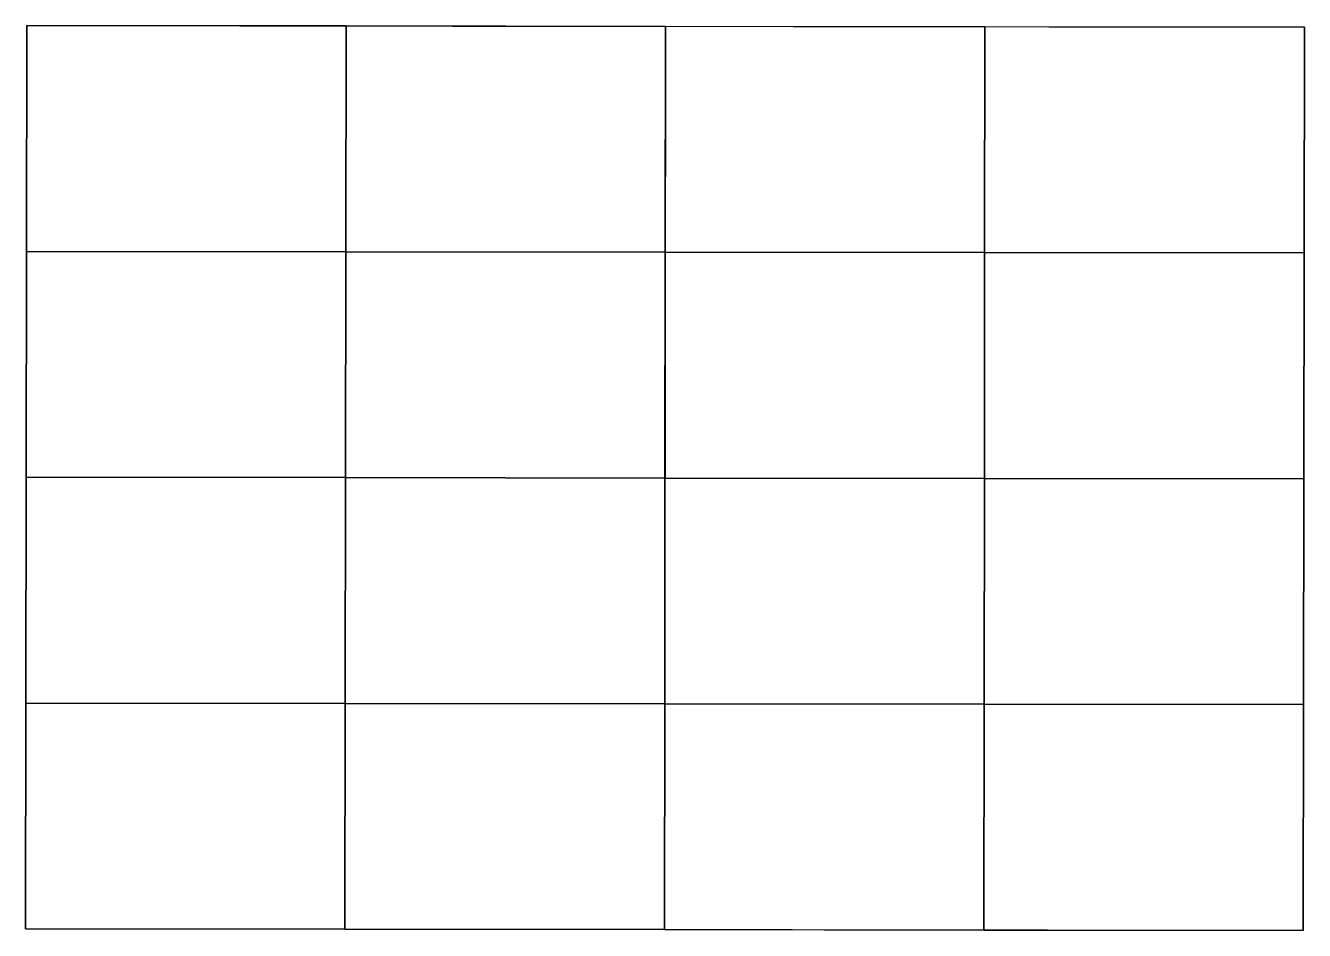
# Model space of a CAD drawing. Header units: inches. Extents: x 202960 to 225017, y 1602563 to 1608916.
# Drawn here: x 216040 to 225017, y 1602563 to 1608916 of the extents above; entities that cross this region are included whole.
import ezdxf

# ---------------------------------------------------------------- set-up
doc = ezdxf.new("R2010")
doc.units = ezdxf.units.IN
doc.header["$MEASUREMENT"] = 0
doc.layers.add('CHAINAGE', color=7, linetype='Continuous')
doc.layers.add('text2', color=7, linetype='Continuous')

# ---------------------------------------------------------------- blocks, each defined once
blk = doc.blocks.new('ao')
at = {"layer": 'CHAINAGE', "color": 2, "linetype": 'Continuous', "lineweight": -2}
for points in [[(-594, 420), (-594, 210), (-297, 210), (-297, 420), (-594, 420)], [(-297, 420), (-297, 210), (0, 210), (0, 420), (-297, 420)], [(0, 420), (0, 210), (297, 210), (297, 420), (0, 420)], [(297, 420), (297, 210), (594, 210), (594, 420), (297, 420)], [(-594, 210), (-594, 0), (-297, 0), (-297, 210), (-594, 210)], [(-297, 210), (-297, 0), (0, 0), (0, 210), (-297, 210)], [(0, 210), (0, 0), (297, 0), (297, 210), (0, 210)], [(297, 210), (297, 0), (594, 0), (594, 210), (297, 210)], [(-594, 0), (-594, -210), (-297, -210), (-297, 0), (-594, 0)], [(-297, 0), (-297, -210), (0, -210), (0, 0), (-297, 0)], [(0, 0), (0, -210), (297, -210), (297, 0), (0, 0)], [(297, 0), (297, -210), (594, -210), (594, 0), (297, 0)], [(-594, -210), (-594, -420), (-297, -420), (-297, -210), (-594, -210)], [(-297, -210), (-297, -420), (0, -420), (0, -210), (-297, -210)], [(0, -210), (0, -420), (297, -420), (297, -210), (0, -210)], [(297, -210), (297, -420), (594, -420), (594, -210), (297, -210)]]:
    blk.add_lwpolyline(points, dxfattribs=at)
at = {"layer": 'text2', "color": 1}
blk.add_lwpolyline([(-594, 420), (0, 420), (0, -420), (-594, -420)], close=True, dxfattribs=at)
at = {"layer": 'text2', "color": 3}
blk.add_lwpolyline([(-594, 420), (594.0625, 420), (594.0625, -420), (-594, -420)], close=True, dxfattribs=at)

msp = doc.modelspace()

# ---------------------------------------------------------------- block references
at = {"layer": 'text2', "color": 1, "xscale": 7.549676891002482, "yscale": 7.549676891002482, "zscale": 7.549676891002482, "rotation": 359.9296980969116}
msp.add_blockref('ao', (220528.4, 1605739.6), dxfattribs=at)

doc.saveas('drawing.dxf')
